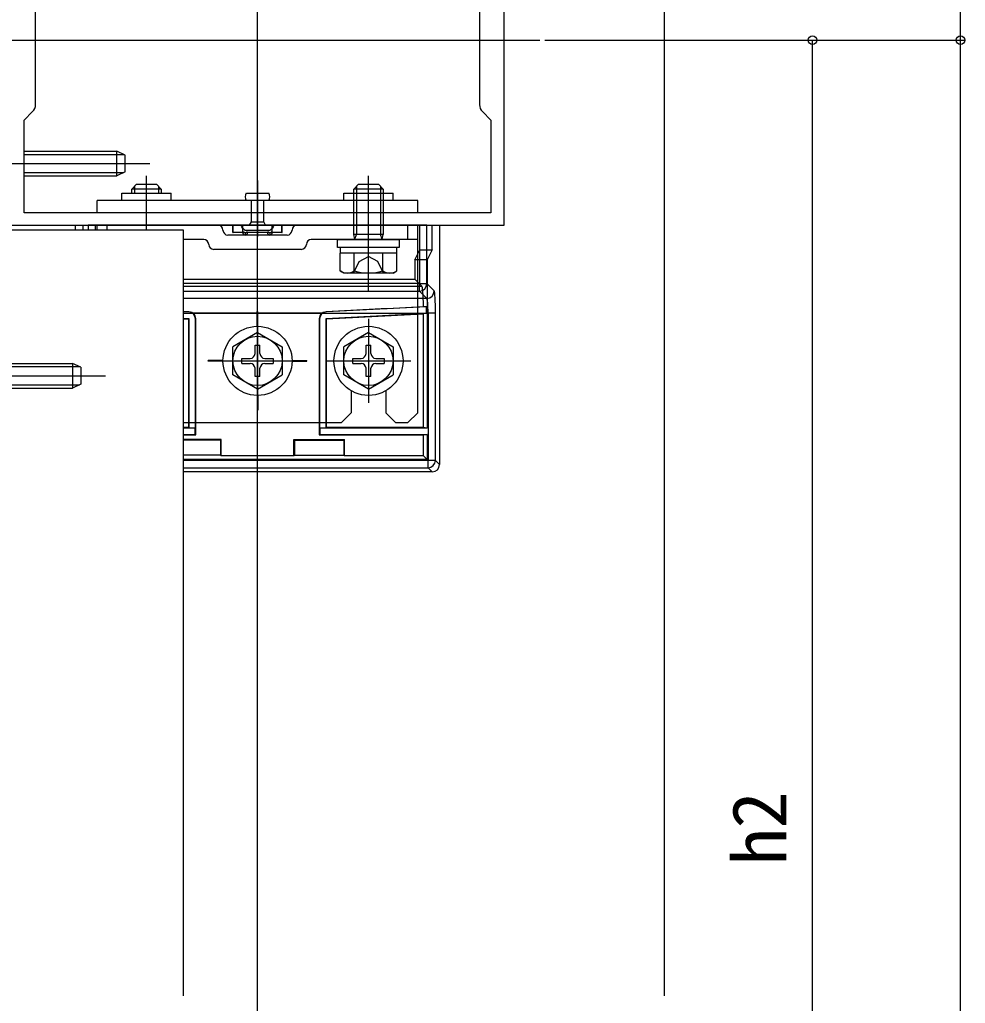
# Model space of a CAD drawing. Units: millimetres, scale not verified. Extents: x -875 to 875, y -1310 to 1300.
# Drawn here: x -418.7 to -227, y -552 to -352.6 of the extents above; entities that cross this region are included whole.
import ezdxf
from ezdxf.enums import TextEntityAlignment as Align

# ---------------------------------------------------------------- set-up
doc = ezdxf.new("R2010")
doc.units = ezdxf.units.MM
doc.header["$LTSCALE"] = 4
for name, color, linetype in [('0-3_YKK_11', 7, 'Continuous'), ('0-5_YKK_12', 2, 'Continuous'), ('0-6_YKK_13', 4, 'Continuous'), ('0-8_YKK_D', 6, 'Continuous'), ('0-A_YSS_K', 3, 'Continuous')]:
    doc.layers.add(name, color=color, linetype=linetype)
doc.styles.add('ＭＳ ゴシック', font='')
doc.styles.get('ＭＳ ゴシック').set_extended_font_data('MS Gothic')

msp = doc.modelspace()

# ---------------------------------------------------------------- linework, layer by layer
at = {"layer": '0-3_YKK_11'}
for p, q in [((-415.5, -369.814), (-415.5, -343.671)), ((-325.5, -343.671), (-325.5, -369.814))]:
    msp.add_line(p, q, dxfattribs=at)
msp.add_lwpolyline([(-320.5, -319.242), (-420.5, -319.242), (-420.5, -394.242), (-320.5, -394.242)], close=True, dxfattribs=at)
for points in [[(-323.2, -391.742), (-417.8, -391.742), (-417.8, -372.942), (-416.086, -371.228)], [(-324.914, -371.228), (-323.2, -372.942), (-323.2, -391.742)]]:
    msp.add_lwpolyline(points, dxfattribs=at)
for centre, start, end in [((-417.5, -369.814), 315.00001, 0), ((-323.5, -369.814), 180, 224.99999)]:
    msp.add_arc(centre, 2, start, end, dxfattribs=at)
at = {"layer": '0-5_YKK_12'}
for p, q in [((-429.061, -356.742), (-313.269, -356.742)), ((-385.5, -395.242), (-420.5, -395.242)), ((-385.5, -550.464), (-385.5, -395.242))]:
    msp.add_line(p, q, dxfattribs=at)
at = {"layer": '0-6_YKK_13'}
for p, q in [((-417.813, -379.242), (-399.013, -379.242)), ((-417.813, -379.897), (-397.623, -379.897)), ((-397.313, -380.042), (-399.013, -379.242)), ((-397.313, -383.442), (-397.313, -380.042)), ((-430.313, -381.742), (-392.313, -381.742)), ((-417.813, -383.588), (-397.623, -383.588)), ((-397.313, -383.442), (-399.013, -384.242)), ((-393, -395.242), (-393, -384.232)), ((-348, -407.642), (-348, -384.232)), ((-396, -386.942), (-395, -385.942)), ((-395.46, -386.402), (-395.46, -387.742)), ((-395, -385.942), (-391, -385.942)), ((-390, -386.942), (-391, -385.942)), ((-390.54, -386.402), (-390.54, -387.742)), ((-370.5, -385.162), (-370.5, -396.542)), ((-351, -386.942), (-350, -385.942)), ((-350, -385.942), (-346, -385.942)), ((-345, -386.942), (-346, -385.942)), ((-398, -387.742), (-388, -387.742)), ((-398, -389.242), (-398, -387.742)), ((-396, -387.742), (-396, -386.942)), ((-390, -386.942), (-396, -386.942)), ((-390, -386.942), (-390, -387.742)), ((-388, -389.242), (-388, -387.742)), ((-372.762, -387.742), (-368.201, -387.742)), ((-345, -386.942), (-351, -386.942)), ((-343, -389.242), (-343, -387.742)), ((-338, -389.242), (-403, -389.242)), ((-403, -391.742), (-403, -389.242)), ((-368.201, -389.242), (-372.799, -389.242)), ((-371.75, -393.542), (-371.75, -389.242)), ((-338, -391.742), (-338, -389.242)), ((-338, -391.742), (-403, -391.742)), ((-393, -395.242), (-393, -391.448)), ((-348, -399.536), (-348, -391.448)), ((-405.911, -394.242), (-405.911, -395.242)), ((-403.339, -394.242), (-404.836, -394.242)), ((-404.836, -394.242), (-404.836, -395.242)), ((-403.403, -394.242), (-403.403, -395.242)), ((-337.661, -394.242), (-403.339, -394.242)), ((-403.339, -395.242), (-403.339, -394.242)), ((-403, -395.242), (-403, -394.242)), ((-403, -394.242), (-338, -394.242)), ((-401, -395.242), (-401, -394.242)), ((-375.5, -395.742), (-375.5, -394.242)), ((-375.452, -395.694), (-375.452, -394.242)), ((-373.75, -394.592), (-373.55, -394.242)), ((-373.55, -394.242), (-367.45, -394.242)), ((-373.5, -395.677), (-373.5, -394.242)), ((-372.15, -394.242), (-371.75, -393.542)), ((-368.85, -394.242), (-369.25, -393.542)), ((-367.5, -395.677), (-367.5, -394.242)), ((-367.45, -394.242), (-367.25, -394.592)), ((-365.548, -395.694), (-365.548, -394.242)), ((-340, -397.142), (-340, -394.242)), ((-338, -432.242), (-338, -394.242)), ((-336.164, -394.242), (-337.661, -394.242)), ((-337.597, -399.246), (-337.597, -394.242)), ((-336.164, -394.242), (-333.589, -394.242)), ((-335.089, -399.246), (-335.089, -394.242)), ((-333.589, -394.242), (-333.589, -442.745)), ((-364.5, -396.242), (-376.5, -396.242)), ((-375.452, -395.694), (-373.5, -395.677)), ((-373.5, -395.677), (-373.235, -395.677)), ((-373.5, -395.686), (-373.5, -395.742)), ((-373.019, -395.242), (-367.981, -395.242)), ((-373, -395.742), (-373, -396.242)), ((-372.765, -395.677), (-368.235, -395.677)), ((-372.5, -395.686), (-372.5, -395.742)), ((-368.5, -395.742), (-372.5, -395.742)), ((-368.5, -395.686), (-368.5, -395.742)), ((-368, -395.742), (-368, -396.242)), ((-367.765, -395.677), (-367.5, -395.677)), ((-367.5, -395.677), (-365.548, -395.694)), ((-367.5, -395.686), (-367.5, -395.742)), ((-365.5, -395.742), (-367.5, -395.742)), ((-345, -396.121), (-351, -396.121)), ((-350.8, -397.061), (-351, -396.121)), ((-350.8, -397.061), (-350.46, -396.121)), ((-345.2, -397.061), (-345.54, -396.121)), ((-345.2, -397.061), (-345, -396.121)), ((-381.4, -397.142), (-385.5, -397.142)), ((-338, -397.142), (-359.6, -397.142)), ((-354.25, -397.142), (-341.75, -397.142)), ((-353.7, -399.942), (-353.7, -398.742)), ((-350.8, -397.142), (-350.8, -397.061)), ((-345.2, -397.142), (-345.2, -397.061)), ((-342.3, -398.742), (-342.3, -399.942)), ((-361.6, -399.142), (-379.4, -399.142)), ((-342.227, -399.942), (-353.773, -399.942)), ((-353.773, -403.496), (-353.773, -399.942)), ((-350.887, -403.496), (-350.887, -399.942)), ((-345.113, -403.496), (-345.113, -399.942)), ((-342.227, -403.496), (-342.227, -399.942)), ((-338.597, -401.242), (-337.597, -399.246)), ((-337.597, -399.246), (-335.089, -399.246)), ((-335.089, -399.246), (-336.089, -401.242)), ((-336.089, -401.242), (-336.089, -435.351)), ((-353, -403.942), (-353.773, -403.496)), ((-343, -403.942), (-353, -403.942)), ((-343, -403.942), (-342.226, -403.496)), ((-385.5, -405.152), (-338.597, -405.152)), ((-385.5, -406.579), (-337.17, -406.579)), ((-337.17, -406.579), (-338.597, -405.152)), ((-334.679, -407.573), (-336.164, -406.088)), ((-337.661, -407.585), (-336.176, -409.07)), ((-336.176, -409.07), (-385.5, -409.07)), ((-336.273, -410.765), (-336.864, -410.712)), ((-384.504, -411.825), (-385.5, -411.773)), ((-385.5, -412.064), (-335.918, -412.064)), ((-384.504, -411.825), (-384.421, -411.746)), ((-357.432, -412.069), (-383.568, -412.069)), ((-370.45, -414.742), (-370.45, -411.743)), ((-356.579, -411.746), (-356.496, -411.825)), ((-336.273, -410.765), (-356.496, -411.825)), ((-336.273, -412.099), (-336.854, -412.213)), ((-336.854, -435.242), (-336.854, -412.213)), ((-336.273, -412.099), (-336.273, -410.765)), ((-334.421, -412.064), (-335.918, -412.064)), ((-335.918, -412.064), (-335.918, -441.914)), ((-334.421, -441.914), (-334.421, -412.064)), ((-385.5, -413.107), (-384.417, -413.164)), ((-384.417, -413.164), (-384.5, -413.242)), ((-383, -413.244), (-383.083, -413.323)), ((-383.083, -435.325), (-383.083, -413.323)), ((-383, -436.742), (-383, -413.244)), ((-370.5, -413.208), (-370.5, -430.277)), ((-358, -413.244), (-358, -436.742)), ((-357.917, -413.323), (-358, -413.244)), ((-357.917, -413.323), (-357.917, -435.325)), ((-356.583, -413.164), (-356.5, -413.242)), ((-348, -413.208), (-348, -430.277)), ((-370.5, -415.992), (-375.5, -418.879)), ((-370.5, -415.992), (-365.5, -418.879)), ((-348, -415.992), (-353, -418.879)), ((-348, -415.992), (-343, -418.879)), ((-371, -420.242), (-371, -418.592)), ((-371, -418.592), (-370, -418.592)), ((-370, -420.242), (-370, -418.592)), ((-348.5, -420.242), (-348.5, -418.592)), ((-348.5, -418.592), (-347.5, -418.592)), ((-347.5, -420.242), (-347.5, -418.592)), ((-375.5, -424.606), (-375.5, -418.879)), ((-365.5, -418.879), (-365.5, -424.606)), ((-353, -424.606), (-353, -418.879)), ((-343, -418.879), (-343, -424.606)), ((-406.3, -423.042), (-408, -422.242)), ((-377.5, -421.692), (-380.5, -421.692)), ((-379.068, -421.742), (-361.932, -421.742)), ((-373.65, -421.242), (-372, -421.242)), ((-373.65, -422.242), (-373.65, -421.242)), ((-373.65, -422.242), (-372, -422.242)), ((-369, -421.242), (-367.35, -421.242)), ((-369, -422.242), (-367.35, -422.242)), ((-367.35, -421.242), (-367.35, -422.242)), ((-363.5, -421.692), (-360.5, -421.692)), ((-356.568, -421.742), (-339.432, -421.742)), ((-351.15, -421.242), (-349.5, -421.242)), ((-351.15, -422.242), (-351.15, -421.242)), ((-351.15, -422.242), (-349.5, -422.242)), ((-346.5, -421.242), (-344.85, -421.242)), ((-346.5, -422.242), (-344.85, -422.242)), ((-344.85, -421.242), (-344.85, -422.242)), ((-422.3, -422.897), (-406.61, -422.897)), ((-406.3, -423.042), (-406.3, -426.442)), ((-370.5, -427.492), (-375.5, -424.606)), ((-371, -424.892), (-371, -423.242)), ((-370.5, -427.492), (-365.5, -424.606)), ((-370, -424.892), (-370, -423.242)), ((-348, -427.492), (-353, -424.606)), ((-348.5, -424.892), (-348.5, -423.242)), ((-348, -427.492), (-343, -424.606)), ((-347.5, -424.892), (-347.5, -423.242)), ((-430.3, -424.742), (-401.3, -424.742)), ((-422.3, -426.588), (-406.61, -426.588)), ((-406.3, -426.442), (-408, -427.242)), ((-370, -424.892), (-371, -424.892)), ((-347.5, -424.892), (-348.5, -424.892)), ((-422.3, -427.242), (-408, -427.242)), ((-351.5, -427.805), (-351.5, -432.242)), ((-344.5, -427.804), (-344.5, -432.242)), ((-370.45, -428.742), (-370.45, -431.743)), ((-353.5, -434.242), (-351.5, -432.242)), ((-342.5, -434.242), (-344.5, -432.242)), ((-340, -434.242), (-338, -432.242)), ((-385.5, -434.242), (-353.5, -434.242)), ((-342.5, -434.242), (-340, -434.242)), ((-384.5, -435.242), (-385.5, -435.242)), ((-383.109, -435.351), (-385.5, -435.351)), ((-385.5, -436.633), (-383.109, -436.633)), ((-384.417, -435.325), (-384.5, -435.242)), ((-383.083, -435.325), (-383.109, -435.351)), ((-383.109, -436.633), (-383.109, -435.351)), ((-383.109, -436.633), (-383, -436.742)), ((-357.891, -435.351), (-357.917, -435.325)), ((-357.917, -435.325), (-356.583, -435.325)), ((-336.089, -435.351), (-357.891, -435.351)), ((-357.891, -435.351), (-357.891, -436.633)), ((-357.891, -436.633), (-336.089, -436.633)), ((-336.854, -435.242), (-356.5, -435.242)), ((-336.089, -435.351), (-336.854, -435.242)), ((-336.089, -436.633), (-336.854, -436.742)), ((-336.089, -436.633), (-336.089, -441.742)), ((-385.5, -436.742), (-383, -436.742)), ((-378, -437.825), (-385.5, -437.825)), ((-377.847, -437.672), (-378, -437.825)), ((-378, -437.825), (-378, -440.825)), ((-363.153, -437.672), (-363, -437.825)), ((-363.153, -437.672), (-352.847, -437.672)), ((-363.153, -440.978), (-363.153, -437.672)), ((-363, -437.825), (-363, -440.825)), ((-352.847, -437.672), (-353, -437.825)), ((-352.847, -440.978), (-352.847, -437.672)), ((-336.854, -440.978), (-336.854, -436.742)), ((-378, -440.825), (-385.5, -440.825)), ((-336.089, -441.742), (-385.5, -441.742)), ((-335.918, -441.914), (-385.5, -441.914)), ((-378, -440.825), (-377.847, -440.978)), ((-363.153, -440.978), (-377.847, -440.978)), ((-363, -440.825), (-363.153, -440.978)), ((-363, -440.825), (-353, -440.825)), ((-353, -440.825), (-352.847, -440.978)), ((-336.854, -440.978), (-352.847, -440.978)), ((-336.854, -440.978), (-336.089, -441.742)), ((-334.421, -441.914), (-335.918, -441.914)), ((-333.589, -442.745), (-334.421, -441.914)), ((-335.087, -444.242), (-385.5, -444.242)), ((-335.918, -443.411), (-335.087, -444.242))]:
    msp.add_line(p, q, dxfattribs=at)
for points in [[(-417.813, -384.242), (-399.013, -384.242), (-399.013, -379.242)], [(-350.46, -386.402), (-350.46, -387.742), (-350.46, -396.121)], [(-345.54, -386.402), (-345.54, -387.742), (-345.54, -396.121)], [(-353, -389.242), (-353, -387.742), (-343, -387.742)], [(-351, -396.121), (-351, -387.742), (-351, -386.942)], [(-345, -386.942), (-345, -387.742), (-345, -396.121)], [(-371.75, -393.542), (-369.25, -393.542), (-369.25, -389.242)], [(-407.411, -395.242), (-407.411, -394.242), (-404.836, -394.242)], [(-365.548, -395.694), (-365.5, -395.742), (-365.5, -394.242)], [(-337.661, -394.242), (-337.661, -406.088), (-336.164, -406.088), (-336.164, -394.242)], [(-373.5, -395.742), (-375.5, -395.742), (-375.452, -395.694)], [(-341.75, -397.142), (-341.75, -398.742), (-354.25, -398.742), (-354.25, -397.142)], [(-351.05, -403.945), (-349.9, -401.587), (-348, -400.577)], [(-344.95, -403.945), (-346.1, -401.587), (-348, -400.577)], [(-336.089, -401.242), (-338.597, -401.242), (-338.597, -405.152)], [(-385.5, -407.585), (-337.661, -407.585), (-337.661, -406.088), (-385.5, -406.088)], [(-384.421, -411.746), (-384.117, -411.794), (-383.829, -411.903), (-383.568, -412.069)], [(-370.55, -414.742), (-370.55, -411.743), (-370.45, -411.743)], [(-357.432, -412.069), (-357.173, -411.903), (-356.884, -411.794), (-356.579, -411.746)], [(-356.583, -435.325), (-356.583, -413.164), (-336.273, -412.099)], [(-356.583, -435.325), (-356.5, -435.242), (-356.5, -413.242), (-336.854, -412.213)], [(-385.5, -413.19), (-384.5, -413.242), (-384.5, -435.242)], [(-384.417, -413.164), (-384.417, -435.325), (-383.083, -435.325)], [(-422.3, -422.242), (-408, -422.242), (-408, -427.242)], [(-377.5, -421.792), (-380.5, -421.792), (-380.5, -421.692)], [(-363.5, -421.792), (-360.5, -421.792), (-360.5, -421.692)], [(-370.55, -428.742), (-370.55, -431.743), (-370.45, -431.743)], [(-357.891, -436.633), (-358, -436.742), (-336.854, -436.742)], [(-377.847, -440.978), (-377.847, -437.672), (-385.5, -437.672)], [(-363, -437.825), (-353, -437.825), (-353, -440.825)], [(-385.5, -443.411), (-335.918, -443.411), (-335.918, -441.914)]]:
    msp.add_lwpolyline(points, dxfattribs=at)
for centre, radius in [((-370.5, -421.742), 7), ((-348, -421.742), 7), ((-370.5, -421.742), 5), ((-348, -421.742), 5)]:
    msp.add_circle(centre, radius, dxfattribs=at)
for centre, radius, start, end in [((-371.5, -388.492), 1.5, 150.00006, 209.99994), ((-369.5, -388.492), 1.5, 330.00006, 29.99994), ((-378.5, -395.242), 1, 0, 90), ((-370.5, -391.675), 4.367, 221.91164, 234.76774), ((-370.5, -391.675), 4.367, 305.23243, 318.08863), ((-362.5, -395.242), 1, 90, 180), ((-376.5, -395.242), 1, 180, 270), ((-373, -395.742), 0.5, 180, 270), ((-373, -395.742), 0.5, 270, 0), ((-368, -395.742), 0.5, 180, 270), ((-368, -395.742), 0.5, 270, 0), ((-364.5, -395.242), 1, 270, 0), ((-381.4, -398.142), 1, 0, 90), ((-379.4, -398.142), 1, 180, 270), ((-361.6, -398.142), 1, 270, 0), ((-359.6, -398.142), 1, 90, 180), ((-352.33, -401.386), 2.556, 235.61708, 304.38292), ((-348, -394.389), 9.554, 252.41276, 287.58724), ((-343.67, -401.386), 2.556, 235.61708, 304.38292), ((-337.668, -406.082), 1.504, 270.24971, 359.75029), ((-336.183, -407.566), 1.504, 270.24971, 359.75029), ((-372, -420.242), 1, 270, 0), ((-369, -420.242), 1, 180, 270), ((-349.5, -420.242), 1, 270, 0), ((-346.5, -420.242), 1, 180, 270), ((-372, -423.242), 1, 0, 90), ((-369, -423.242), 1, 90, 180), ((-349.5, -423.242), 1, 0, 90), ((-346.5, -423.242), 1, 90, 180), ((-335.924, -441.907), 1.504, 270.24971, 359.75029)]:
    msp.add_arc(centre, radius, start, end, dxfattribs=at)
for centre, major_axis, ratio, start_param, end_param in [((-373, -395.686), (0.5, 0), 0.019861, 2.0595541, 3.1415927), ((-373, -395.183), (0, -0.559), 0.894427, 5.7944275, 6.2831853), ((-373, -395.183), (0, 0.559), 0.894427, 3.1415927, 3.6303505), ((-373, -395.686), (0.5, 0), 0.019861, 0, 1.0820385), ((-368, -395.686), (0.5, 0), 0.019861, 2.0595541, 3.1415927), ((-368, -395.183), (0, -0.559), 0.894427, 5.7944275, 6.2831853), ((-368, -395.183), (0, 0.559), 0.894427, 3.1415927, 3.6303505), ((-368, -395.686), (0.5, 0), 0.019861, 0, 1.0820385), ((-337.19, -412.069), (0, -5.5), 0.061163, 1.8201612, 3.0805061), ((-334.696, -412.064), (0, -4.5), 0.061163, 1.5707963, 3.0805061), ((-363.653, -412.069), (104.95, 5.5), 0.000457, 4.7798195, 4.9704685), ((-336.193, -412.064), (0, -3), 0.091744, 1.5707963, 3.0805061), ((-377.347, -412.069), (104.95, -5.5), 0.000457, 4.6346537, 4.6449585), ((-384.583, -413.323), (1.088, 1.033), 0.999928, 5.5240032, 7.0423674), ((-384.5, -413.244), (1.088, 1.033), 0.999928, 5.5240032, 6.4242443), ((-356.5, -413.244), (-1.088, 1.033), 0.999928, 6.1421263, 7.0423674), ((-356.417, -413.323), (-1.088, 1.033), 0.999928, 5.5240032, 7.0423674), ((-335.092, -442.74), (1.065, -1.065), 0.99628, 5.4996506, 7.06672)]:
    msp.add_ellipse(centre, major_axis=major_axis, ratio=ratio, start_param=start_param, end_param=end_param, dxfattribs=at)
at = {"layer": '0-8_YKK_D'}
for p, q in [((-228, -356.742), (-228, -256.74)), ((-312.269, -356.742), (-257, -356.742)), ((-312.269, -356.742), (-227, -356.742)), ((-312.269, -356.742), (-227, -356.742)), ((-258, -669.242), (-258, -356.742)), ((-228, -976.742), (-228, -356.742))]:
    msp.add_line(p, q, dxfattribs=at)
for centre in [(-258, -356.742), (-228, -356.742), (-228, -356.742)]:
    msp.add_circle(centre, 0.875, dxfattribs=at)
at = {"layer": '0-A_YSS_K'}
for p, q in [((-370.5, -1220.742), (-370.5, -230.207)), ((-288, -550.464), (-288, -230.207))]:
    msp.add_line(p, q, dxfattribs=at)

# ---------------------------------------------------------------- texts
at = {"layer": '0-8_YKK_D', "style": 'ＭＳ ゴシック'}
msp.add_text('h2', height=11, rotation=90, dxfattribs=at).set_placement((-260, -523.987), align=Align.BOTTOM_LEFT)

doc.saveas('drawing.dxf')
